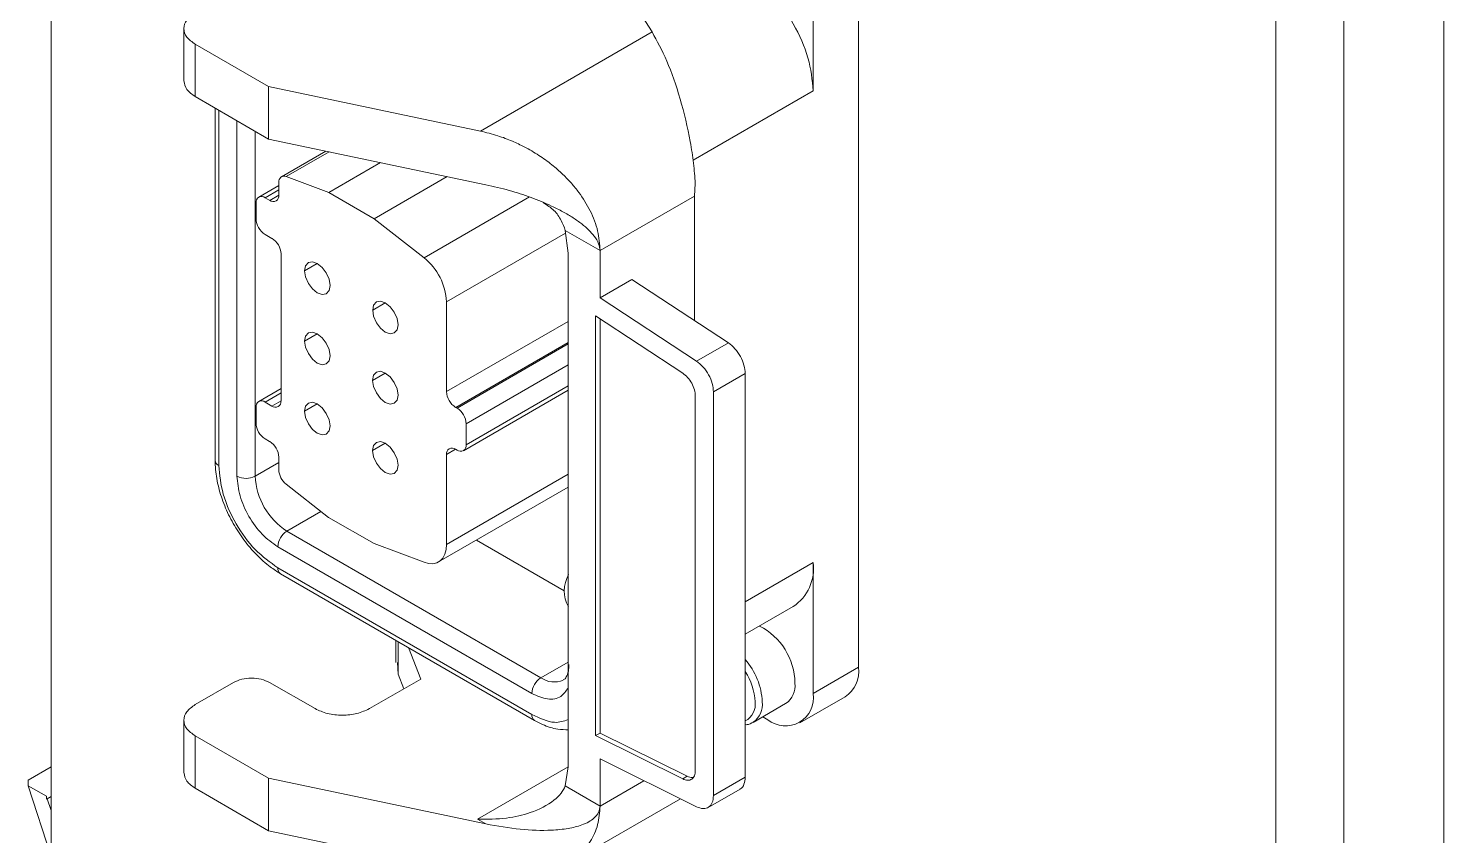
# Model space of a CAD drawing. Extents: x 4137 to 28680, y 2446 to 6814.
# Drawn here: x 11927.5 to 12066.5, y 3936.7 to 4016 of the extents above; entities that cross this region are included whole.
import ezdxf

# ---------------------------------------------------------------- set-up
doc = ezdxf.new("R2010")
doc.units = 0
doc.header["$LTSCALE"] = 0.5
doc.layers.get('0').update_dxf_attribs({"linetype": 'CONTINUOUS'})

msp = doc.modelspace()

# ---------------------------------------------------------------- linework, layer by layer
at = {"color": 7, "linetype": 'Continuous', "lineweight": 15}
for p, q in [((11929.73, 4241.86), (11929.73, 3933.21)), ((11929.73, 4241.86), (11929.73, 3933.21)), ((12050.01, 4172.43), (12050.01, 3863.77)), ((12050.01, 4172.43), (12050.01, 3863.77)), ((12056.69, 3869.17), (12056.69, 4164.45)), ((12056.69, 3869.17), (12056.69, 4164.45)), ((12066.49, 4158.79), (12066.49, 3863.52)), ((12066.49, 4158.79), (12066.49, 3863.52)), ((11981, 4027.93), (11988.75, 4015.65)), ((11981, 4027.93), (11988.75, 4015.65)), ((12009.02, 4025.3), (12009.02, 3953.28)), ((12009.02, 4025.3), (12009.02, 3953.28)), ((12004.57, 4022.73), (12004.57, 4009.87)), ((12004.57, 4022.73), (12004.57, 4009.87)), ((11942.79, 4015.99), (11942.79, 4010.84)), ((11942.79, 4015.99), (11942.79, 4010.84)), ((11971.89, 4005.92), (11988.75, 4015.65)), ((11971.89, 4005.92), (11988.75, 4015.65)), ((11951.09, 4010.29), (11943.89, 4014.44)), ((11943.89, 4009.3), (11943.89, 4014.44)), ((11951.09, 4010.29), (11943.89, 4014.44)), ((11943.89, 4009.3), (11943.89, 4014.44)), ((11951.09, 4005.14), (11951.09, 4010.29)), ((11971.89, 4005.92), (11951.09, 4010.29)), ((11951.09, 4005.14), (11951.09, 4010.29)), ((11971.89, 4005.92), (11951.09, 4010.29)), ((11951.09, 4005.14), (11943.89, 4009.3)), ((11951.09, 4005.14), (11943.89, 4009.3)), ((11945.84, 4008.18), (11945.84, 3973.6)), ((11945.84, 4008.18), (11945.84, 3973.6)), ((11972.44, 4000.66), (11951.09, 4005.14)), ((11972.44, 4000.66), (11951.09, 4005.14)), ((11956.73, 4003.96), (11952.36, 4001.44)), ((11956.73, 4003.96), (11952.36, 4001.44)), ((11962.09, 4002.83), (11957, 3999.89)), ((11962.09, 4002.83), (11957, 3999.89)), ((11952.1, 4000.57), (11950.13, 3999.44)), ((11952.1, 4000.57), (11950.13, 3999.44)), ((11952.1, 3999.64), (11952.1, 4000.86)), ((11952.1, 3999.64), (11952.1, 4000.86)), ((11952.83, 4001.45), (11957, 3999.89)), ((11952.83, 4001.45), (11957, 3999.89)), ((11961.45, 3997.32), (11968.63, 4001.46)), ((11961.45, 3997.32), (11968.63, 4001.46)), ((11992.99, 4000.78), (11992.92, 3999.54)), ((11992.99, 4000.78), (11992.92, 3999.54)), ((11949.87, 3997.32), (11949.87, 3998.86)), ((11949.87, 3997.32), (11949.87, 3998.86)), ((11950.76, 3999.38), (11951.21, 3999.12)), ((11950.76, 3999.38), (11951.21, 3999.12)), ((11957, 3999.89), (11961.45, 3997.32)), ((11957, 3999.89), (11961.45, 3997.32)), ((11992.92, 3999.54), (11983.65, 3994.19)), ((11992.92, 3999.54), (11983.65, 3994.19)), ((11992.92, 3999.54), (11992.92, 3987.31)), ((11992.92, 3999.54), (11992.92, 3987.31)), ((11961.45, 3997.32), (11966.37, 3993.48)), ((11961.45, 3997.32), (11966.37, 3993.48)), ((11980.23, 3996.17), (11980.53, 3993.93)), ((11980.23, 3996.17), (11980.53, 3993.93)), ((11983.65, 3994.19), (11980.23, 3996.16)), ((11983.65, 3994.19), (11980.23, 3996.16)), ((11951.43, 3995.39), (11950.76, 3995.78)), ((11951.43, 3995.39), (11950.76, 3995.78)), ((11952.32, 3979.41), (11952.32, 3993.88)), ((11952.32, 3979.41), (11952.32, 3993.88)), ((11980.53, 3943.52), (11980.53, 3993.93)), ((11980.53, 3943.52), (11980.53, 3993.93)), ((11983.65, 3989.56), (11983.65, 3994.19)), ((11983.65, 3989.56), (11983.65, 3994.19)), ((11983.65, 3989.56), (11986.77, 3991.36)), ((11983.65, 3989.56), (11986.77, 3991.36)), ((11996.25, 3985.12), (11986.77, 3991.36)), ((11996.25, 3985.12), (11986.77, 3991.36)), ((11968.58, 3989.16), (11968.57, 3980.34)), ((11968.58, 3989.16), (11968.57, 3980.34)), ((11993.13, 3983.32), (11983.65, 3989.56)), ((11993.13, 3983.32), (11983.65, 3989.56)), ((11983.2, 3987.79), (11991.76, 3982.16)), ((11983.2, 3946.57), (11983.2, 3987.79)), ((11983.2, 3987.79), (11991.76, 3982.16)), ((11983.2, 3946.57), (11983.2, 3987.79)), ((11983.65, 3946.83), (11983.65, 3987.5)), ((11983.65, 3946.83), (11983.65, 3987.5)), ((11993.13, 3983.32), (11996.25, 3985.12)), ((11993.13, 3983.32), (11996.25, 3985.12)), ((11994.79, 3980.31), (11997.9, 3982.11)), ((11994.79, 3980.31), (11997.9, 3982.11)), ((11997.9, 3942.48), (11997.9, 3982.11)), ((11997.9, 3942.48), (11997.9, 3982.11)), ((11952.32, 3980.64), (11950.13, 3979.38)), ((11952.32, 3980.64), (11950.13, 3979.38)), ((11950.76, 3979.31), (11951.42, 3978.93)), ((11950.76, 3979.31), (11951.42, 3978.93)), ((11970.23, 3974.54), (11980.53, 3980.49)), ((11970.23, 3974.54), (11980.53, 3980.49)), ((11993, 3979.9), (11993, 3943.15)), ((11993, 3979.9), (11993, 3943.15)), ((11994.79, 3940.68), (11994.79, 3980.31)), ((11994.79, 3940.68), (11994.79, 3980.31)), ((11949.87, 3977.26), (11949.87, 3978.8)), ((11949.87, 3977.26), (11949.87, 3978.8)), ((11969.47, 3978.8), (11969.6, 3978.72)), ((11969.47, 3978.8), (11969.6, 3978.72)), ((11970.49, 3977.18), (11970.49, 3975.12)), ((11970.49, 3977.18), (11970.49, 3975.12)), ((11951.2, 3975.46), (11950.76, 3975.71)), ((11951.2, 3975.46), (11950.76, 3975.71)), ((11952.09, 3972.69), (11952.09, 3973.91)), ((11952.09, 3972.69), (11952.09, 3973.91)), ((11968.57, 3974.17), (11968.57, 3965.35)), ((11968.57, 3974.17), (11968.57, 3965.35)), ((11969.6, 3974.61), (11969.46, 3974.68)), ((11969.6, 3974.61), (11969.46, 3974.68)), ((11956.99, 3968), (11952.83, 3971.25)), ((11956.99, 3968), (11952.83, 3971.25)), ((11967.79, 3963.62), (11980.53, 3970.97)), ((11967.79, 3963.62), (11980.53, 3970.97)), ((11961.45, 3965.42), (11956.99, 3968)), ((11961.45, 3965.42), (11956.99, 3968)), ((11952.89, 3966.65), (11977.84, 3952.25)), ((11952.89, 3966.65), (11977.84, 3952.25)), ((11966.36, 3963.59), (11961.45, 3965.42)), ((11966.36, 3963.59), (11961.45, 3965.42)), ((11971.52, 3965.77), (11980.13, 3960.8)), ((11971.52, 3965.77), (11980.13, 3960.8)), ((11952, 3965.11), (11976.95, 3950.71)), ((11952, 3965.11), (11976.95, 3950.71)), ((11976.95, 3948.65), (11952, 3963.05)), ((11976.95, 3948.65), (11952, 3963.05)), ((12004.57, 3950.71), (12004.57, 3963.57)), ((12004.57, 3950.71), (12004.57, 3963.57)), ((11952.26, 3962.47), (11977.21, 3948.07)), ((11952.26, 3962.47), (11977.21, 3948.07)), ((11997.9, 3956.52), (12002.61, 3959.24)), ((11997.9, 3956.52), (12002.61, 3959.24)), ((11963.59, 3955.94), (11963.59, 3953.74)), ((11963.59, 3955.94), (11963.59, 3953.74)), ((11964.82, 3955.23), (11966.05, 3952.13)), ((11964.82, 3955.23), (11966.05, 3952.13)), ((11963.75, 3953.74), (11963.81, 3952.6)), ((11963.75, 3953.74), (11963.81, 3952.6)), ((12009.02, 3953.28), (12004.57, 3950.71)), ((12009.02, 3953.28), (12004.57, 3950.71)), ((11947.64, 3951.79), (11943.89, 3949.63)), ((11947.64, 3951.79), (11943.89, 3949.63)), ((11955.66, 3949.22), (11951.2, 3951.79)), ((11955.66, 3949.22), (11951.2, 3951.79)), ((11966.05, 3952.13), (11961, 3949.22)), ((11966.05, 3952.13), (11961, 3949.22)), ((11963.81, 3952.6), (11964.38, 3951.17)), ((11963.81, 3952.6), (11964.38, 3951.17)), ((12003.26, 3947.82), (12007.72, 3950.39)), ((12003.26, 3947.82), (12007.72, 3950.39)), ((11998.67, 3947.86), (12001.87, 3949.72)), ((11998.67, 3947.86), (12001.87, 3949.72)), ((11942.79, 3948.09), (11942.79, 3942.94)), ((11942.79, 3948.09), (11942.79, 3942.94)), ((11999.62, 3948.42), (12000.11, 3948.13)), ((11999.62, 3948.42), (12000.11, 3948.13)), ((11943.89, 3946.54), (11951.09, 3942.39)), ((11943.89, 3946.54), (11943.89, 3941.4)), ((11943.89, 3946.54), (11951.09, 3942.39)), ((11943.89, 3946.54), (11943.89, 3941.4)), ((11983.2, 3946.57), (11983.65, 3946.83)), ((11983.2, 3946.57), (11983.65, 3946.83)), ((11991.76, 3942.33), (11983.2, 3946.57)), ((11991.76, 3942.33), (11983.2, 3946.57)), ((11992.21, 3942.58), (11983.65, 3946.83)), ((11992.21, 3942.58), (11983.65, 3946.83)), ((11929.73, 3943.5), (11927.5, 3942.21)), ((11929.73, 3943.5), (11927.5, 3942.21)), ((11980.23, 3941.64), (11980.53, 3943.52)), ((11980.23, 3941.64), (11980.53, 3943.52)), ((11983.65, 3944.29), (11993.13, 3939.58)), ((11983.65, 3939.66), (11983.65, 3944.29)), ((11983.65, 3944.29), (11993.13, 3939.58)), ((11983.65, 3939.66), (11983.65, 3944.29)), ((11927.5, 3941.65), (11927.5, 3942.21)), ((11927.5, 3941.65), (11927.5, 3942.21)), ((11951.09, 3942.39), (11972.44, 3937.9)), ((11951.09, 3942.39), (11951.09, 3937.24)), ((11951.09, 3942.39), (11972.44, 3937.9)), ((11951.09, 3942.39), (11951.09, 3937.24)), ((11991.76, 3942.33), (11992.21, 3942.58)), ((11991.76, 3942.33), (11992.21, 3942.58)), ((11994.79, 3940.68), (11997.9, 3942.48)), ((11994.79, 3940.68), (11997.9, 3942.48)), ((11927.5, 3941.65), (11929.28, 3940.62)), ((11929.73, 3934.7), (11927.5, 3941.65)), ((11927.5, 3941.65), (11929.28, 3940.62)), ((11929.73, 3934.7), (11927.5, 3941.65)), ((11929.28, 3940.62), (11929.28, 3940.33)), ((11929.28, 3940.62), (11929.28, 3940.33)), ((11929.73, 3940.59), (11929.28, 3940.33)), ((11929.73, 3940.59), (11929.28, 3940.33)), ((11929.28, 3940.33), (11929.36, 3940.37)), ((11929.28, 3940.33), (11929.36, 3940.37)), ((11929.36, 3940.37), (11929.73, 3940.59)), ((11929.36, 3940.37), (11929.73, 3940.59)), ((11929.36, 3940.37), (11929.73, 3939.23)), ((11929.36, 3940.37), (11929.73, 3939.23)), ((11943.89, 3941.4), (11951.09, 3937.24)), ((11943.89, 3941.4), (11951.09, 3937.24)), ((11980.2, 3933.83), (11991.53, 3940.38)), ((11980.2, 3933.83), (11991.53, 3940.38)), ((11983.65, 3939.66), (11980.23, 3941.64)), ((11983.65, 3939.66), (11980.23, 3941.64)), ((11994.26, 3939.52), (11997.39, 3941.33)), ((11994.26, 3939.52), (11997.39, 3941.33)), ((11971.62, 3938.37), (11972.44, 3937.9)), ((11971.62, 3938.37), (11972.44, 3937.9)), ((11951.09, 3937.24), (11971.89, 3932.87)), ((11951.09, 3937.24), (11971.89, 3932.87))]:
    msp.add_line(p, q, dxfattribs=at)
at = {"color": 8, "linetype": 'Continuous', "lineweight": 15}
for p, q in [((12004.57, 4009.87), (11992.78, 4003.06)), ((12004.57, 4009.87), (11992.78, 4003.06)), ((11946.21, 3973.08), (11946.21, 4007.96)), ((11946.21, 3973.08), (11946.21, 4007.96)), ((11947.99, 4006.93), (11947.99, 3972.05)), ((11947.99, 4006.93), (11947.99, 3972.05)), ((11949.78, 4005.91), (11949.78, 3972.05)), ((11949.78, 4005.91), (11949.78, 3972.05)), ((11957.06, 4003.89), (11952.83, 4001.45)), ((11957.06, 4003.89), (11952.83, 4001.45)), ((11952.1, 4000.15), (11950.76, 3999.38)), ((11952.1, 4000.15), (11950.76, 3999.38)), ((11952.1, 3999.63), (11951.21, 3999.12)), ((11952.1, 3999.63), (11951.21, 3999.12)), ((11976.71, 3999.45), (11966.37, 3993.48)), ((11976.71, 3999.45), (11966.37, 3993.48)), ((11980.26, 3995.9), (11968.58, 3989.16)), ((11980.26, 3995.9), (11968.58, 3989.16)), ((11954.63, 3992.2), (11955.88, 3992.92)), ((11954.63, 3992.2), (11955.88, 3992.92)), ((11961.32, 3988.34), (11962.56, 3989.06)), ((11961.32, 3988.34), (11962.56, 3989.06)), ((11968.57, 3980.34), (11980.53, 3987.24)), ((11968.57, 3980.34), (11980.53, 3987.24)), ((11954.63, 3985.31), (11955.88, 3986.03)), ((11954.63, 3985.31), (11955.88, 3986.03)), ((11969.47, 3978.8), (11980.53, 3985.18)), ((11969.47, 3978.8), (11980.53, 3985.18)), ((11980.53, 3985.03), (11969.6, 3978.72)), ((11980.53, 3985.03), (11969.6, 3978.72)), ((11961.31, 3981.45), (11962.56, 3982.17)), ((11961.31, 3981.45), (11962.56, 3982.17)), ((11980.53, 3982.97), (11970.49, 3977.18)), ((11980.53, 3982.97), (11970.49, 3977.18)), ((11970.49, 3975.12), (11980.53, 3980.92)), ((11970.49, 3975.12), (11980.53, 3980.92)), ((11952.32, 3980.21), (11950.76, 3979.31)), ((11952.32, 3980.21), (11950.76, 3979.31)), ((11952.32, 3979.44), (11951.42, 3978.93)), ((11952.32, 3979.44), (11951.42, 3978.93)), ((11954.63, 3978.41), (11955.88, 3979.13)), ((11954.63, 3978.41), (11955.88, 3979.13)), ((11961.31, 3974.56), (11962.56, 3975.28)), ((11961.31, 3974.56), (11962.56, 3975.28)), ((11969.46, 3974.68), (11968.57, 3974.17)), ((11969.46, 3974.68), (11968.57, 3974.17)), ((11949.78, 3972.05), (11952.09, 3973.39)), ((11949.78, 3972.05), (11952.09, 3973.39)), ((11980.53, 3972.25), (11968.57, 3965.35)), ((11980.53, 3972.25), (11968.57, 3965.35)), ((11956.24, 3968.58), (11952.89, 3966.65)), ((11956.24, 3968.58), (11952.89, 3966.65)), ((11997.9, 3959.72), (12004.57, 3963.57)), ((11997.9, 3959.72), (12004.57, 3963.57)), ((11963.81, 3955.81), (11963.81, 3952.6)), ((11963.81, 3955.81), (11963.81, 3952.6)), ((11977.84, 3952.25), (11980.53, 3953.8)), ((11977.84, 3952.25), (11980.53, 3953.8)), ((11971.62, 3938.37), (11980.53, 3943.52)), ((11971.62, 3938.37), (11980.53, 3943.52)), ((11987.96, 3942.15), (11983.65, 3939.66)), ((11987.96, 3942.15), (11983.65, 3939.66))]:
    msp.add_line(p, q, dxfattribs=at)
at = {"color": 7, "linetype": 'Continuous', "lineweight": 15, "flags": 128}
for points in [[(11952.83, 4001.45), (11952.68, 4001.49), (11952.54, 4001.49), (11952.41, 4001.47), (11952.3, 4001.4), (11952.22, 4001.31), (11952.15, 4001.18), (11952.11, 4001.03), (11952.1, 4000.86)], [(11952.83, 4001.45), (11952.68, 4001.49), (11952.54, 4001.49), (11952.41, 4001.47), (11952.3, 4001.4), (11952.22, 4001.31), (11952.15, 4001.18), (11952.11, 4001.03), (11952.1, 4000.86)], [(11954.63, 3992.2), (11954.73, 3992.7), (11955, 3993.01), (11955.4, 3993.09), (11955.88, 3992.92), (11956.36, 3992.54), (11956.76, 3991.99), (11957.03, 3991.37), (11957.13, 3990.76), (11957.03, 3990.26), (11956.76, 3989.95), (11956.36, 3989.87), (11955.88, 3990.04), (11955.4, 3990.43), (11955, 3990.97), (11954.73, 3991.6), (11954.63, 3992.2)], [(11954.63, 3992.2), (11954.73, 3992.7), (11955, 3993.01), (11955.4, 3993.09), (11955.88, 3992.92), (11956.36, 3992.54), (11956.76, 3991.99), (11957.03, 3991.37), (11957.13, 3990.76), (11957.03, 3990.26), (11956.76, 3989.95), (11956.36, 3989.87), (11955.88, 3990.04), (11955.4, 3990.43), (11955, 3990.97), (11954.73, 3991.6), (11954.63, 3992.2)], [(11961.32, 3988.34), (11961.41, 3988.84), (11961.68, 3989.15), (11962.09, 3989.23), (11962.56, 3989.06), (11963.04, 3988.68), (11963.44, 3988.13), (11963.71, 3987.51), (11963.81, 3986.9), (11963.71, 3986.41), (11963.44, 3986.1), (11963.04, 3986.02), (11962.56, 3986.18), (11962.08, 3986.57), (11961.68, 3987.11), (11961.41, 3987.74), (11961.32, 3988.34)], [(11961.32, 3988.34), (11961.41, 3988.84), (11961.68, 3989.15), (11962.09, 3989.23), (11962.56, 3989.06), (11963.04, 3988.68), (11963.44, 3988.13), (11963.71, 3987.51), (11963.81, 3986.9), (11963.71, 3986.41), (11963.44, 3986.1), (11963.04, 3986.02), (11962.56, 3986.18), (11962.08, 3986.57), (11961.68, 3987.11), (11961.41, 3987.74), (11961.32, 3988.34)], [(11954.63, 3985.31), (11954.73, 3985.8), (11955, 3986.12), (11955.4, 3986.19), (11955.88, 3986.03), (11956.36, 3985.64), (11956.76, 3985.1), (11957.03, 3984.47), (11957.13, 3983.87), (11957.03, 3983.37), (11956.76, 3983.06), (11956.36, 3982.98), (11955.88, 3983.15), (11955.4, 3983.53), (11955, 3984.08), (11954.73, 3984.7), (11954.63, 3985.31)], [(11954.63, 3985.31), (11954.73, 3985.8), (11955, 3986.12), (11955.4, 3986.19), (11955.88, 3986.03), (11956.36, 3985.64), (11956.76, 3985.1), (11957.03, 3984.47), (11957.13, 3983.87), (11957.03, 3983.37), (11956.76, 3983.06), (11956.36, 3982.98), (11955.88, 3983.15), (11955.4, 3983.53), (11955, 3984.08), (11954.73, 3984.7), (11954.63, 3985.31)], [(11961.31, 3981.45), (11961.41, 3981.95), (11961.68, 3982.26), (11962.08, 3982.34), (11962.56, 3982.17), (11963.04, 3981.78), (11963.44, 3981.24), (11963.71, 3980.62), (11963.81, 3980.01), (11963.71, 3979.51), (11963.44, 3979.2), (11963.04, 3979.12), (11962.56, 3979.29), (11962.08, 3979.67), (11961.68, 3980.22), (11961.41, 3980.84), (11961.31, 3981.45)], [(11961.31, 3981.45), (11961.41, 3981.95), (11961.68, 3982.26), (11962.08, 3982.34), (11962.56, 3982.17), (11963.04, 3981.78), (11963.44, 3981.24), (11963.71, 3980.62), (11963.81, 3980.01), (11963.71, 3979.51), (11963.44, 3979.2), (11963.04, 3979.12), (11962.56, 3979.29), (11962.08, 3979.67), (11961.68, 3980.22), (11961.41, 3980.84), (11961.31, 3981.45)], [(11954.63, 3978.41), (11954.73, 3978.91), (11955, 3979.22), (11955.4, 3979.3), (11955.88, 3979.13), (11956.36, 3978.75), (11956.76, 3978.2), (11957.03, 3977.58), (11957.13, 3976.97), (11957.03, 3976.48), (11956.76, 3976.17), (11956.36, 3976.09), (11955.88, 3976.25), (11955.4, 3976.64), (11955, 3977.18), (11954.73, 3977.81), (11954.63, 3978.41)], [(11954.63, 3978.41), (11954.73, 3978.91), (11955, 3979.22), (11955.4, 3979.3), (11955.88, 3979.13), (11956.36, 3978.75), (11956.76, 3978.2), (11957.03, 3977.58), (11957.13, 3976.97), (11957.03, 3976.48), (11956.76, 3976.17), (11956.36, 3976.09), (11955.88, 3976.25), (11955.4, 3976.64), (11955, 3977.18), (11954.73, 3977.81), (11954.63, 3978.41)], [(11961.31, 3974.56), (11961.41, 3975.05), (11961.68, 3975.36), (11962.08, 3975.44), (11962.56, 3975.28), (11963.04, 3974.89), (11963.44, 3974.34), (11963.71, 3973.72), (11963.81, 3973.12), (11963.71, 3972.62), (11963.44, 3972.31), (11963.04, 3972.23), (11962.56, 3972.39), (11962.08, 3972.78), (11961.68, 3973.33), (11961.41, 3973.95), (11961.31, 3974.56)], [(11961.31, 3974.56), (11961.41, 3975.05), (11961.68, 3975.36), (11962.08, 3975.44), (11962.56, 3975.28), (11963.04, 3974.89), (11963.44, 3974.34), (11963.71, 3973.72), (11963.81, 3973.12), (11963.71, 3972.62), (11963.44, 3972.31), (11963.04, 3972.23), (11962.56, 3972.39), (11962.08, 3972.78), (11961.68, 3973.33), (11961.41, 3973.95), (11961.31, 3974.56)], [(11968.57, 3965.35), (11968.53, 3964.84), (11968.41, 3964.39), (11968.21, 3964.01), (11967.95, 3963.73), (11967.62, 3963.54), (11967.24, 3963.45), (11966.81, 3963.46), (11966.36, 3963.59)], [(11968.57, 3965.35), (11968.53, 3964.84), (11968.41, 3964.39), (11968.21, 3964.01), (11967.95, 3963.73), (11967.62, 3963.54), (11967.24, 3963.45), (11966.81, 3963.46), (11966.36, 3963.59)]]:
    msp.add_lwpolyline(points, dxfattribs=at)
at = {"color": 7, "linetype": 'Continuous', "lineweight": 15}
for centre, radius, start, end in [((11950.41, 3998.95), 0.55, 50.796, 189.2142), ((11950.41, 3998.95), 0.55, 50.796, 189.2142), ((11951.55, 3999.55), 0.55, 230.7972, 9.2138), ((11951.55, 3999.55), 0.55, 230.7972, 9.2138), ((11951.8, 3997.41), 1.94, 182.5946, 237.3826), ((11951.8, 3997.41), 1.94, 182.5946, 237.3826), ((11950.38, 3993.75), 1.95, 3.7218, 57.3017), ((11950.38, 3993.75), 1.95, 3.7218, 57.3017), ((11962.67, 3988.86), 5.91, 2.8964, 51.2973), ((11962.67, 3988.86), 5.91, 2.8964, 51.2973), ((11950.41, 3978.89), 0.55, 50.7972, 189.2138), ((11950.41, 3978.89), 0.55, 50.7972, 189.2138), ((11951.77, 3979.35), 0.546, 230.3834, 6.4888), ((11951.77, 3979.35), 0.546, 230.3834, 6.4888), ((11970.51, 3980.43), 1.94, 182.5939, 237.3833), ((11970.51, 3980.43), 1.94, 182.5939, 237.3833), ((11968.56, 3977.09), 1.94, 2.5928, 57.3835), ((11968.56, 3977.09), 1.94, 2.5928, 57.3835), ((11951.8, 3977.34), 1.94, 182.5938, 237.3834), ((11951.8, 3977.34), 1.94, 182.5938, 237.3834), ((11950.16, 3973.82), 1.94, 2.5938, 57.3825), ((11950.16, 3973.82), 1.94, 2.5938, 57.3825), ((11969.95, 3975.03), 0.55, 230.7971, 9.2139), ((11969.95, 3975.03), 0.55, 230.7971, 9.2139), ((11969.12, 3974.26), 0.55, 50.7962, 189.214), ((11969.12, 3974.26), 0.55, 50.7962, 189.214), ((11954.06, 3972.79), 1.97, 182.897, 231.2965), ((11954.06, 3972.79), 1.97, 182.897, 231.2965), ((11948.88, 3973.77), 1.94, 242.6094, 297.3906), ((11948.88, 3973.77), 1.94, 242.6094, 297.3906), ((11956.55, 3972.36), 6.78, 182.6055, 237.3945), ((11956.55, 3972.36), 6.78, 182.6055, 237.3945), ((11953.94, 3965.02), 1.94, 122.6052, 177.3948), ((11953.94, 3965.02), 1.94, 122.6052, 177.3948), ((12000.07, 3963), 4.54, 304.0864, 7.2258), ((12000.07, 3963), 4.54, 304.0864, 7.2258), ((11983.37, 3960.78), 3.24, 150.4176, 208.8124), ((11983.37, 3960.78), 3.24, 150.4176, 208.8124), ((11996.39, 3951.63), 6.4, 0.9731, 63.0019), ((11996.39, 3951.63), 6.4, 0.9731, 63.0019), ((12006.01, 3952.9), 3.04, 304.2318, 7.0805), ((12006.01, 3952.9), 3.04, 304.2318, 7.0805), ((11978.88, 3950.62), 1.94, 122.6052, 177.3948), ((11978.88, 3950.62), 1.94, 122.6052, 177.3948), ((12000.68, 3951.47), 2.12, 304.1658, 7.1465), ((12000.68, 3951.47), 2.12, 304.1658, 7.1465), ((12001.85, 3950.27), 2.75, 230.7967, 9.2141), ((12001.85, 3950.27), 2.75, 230.7967, 9.2141)]:
    msp.add_arc(centre, radius, start, end, dxfattribs=at)
at = {"color": 8, "linetype": 'Continuous', "lineweight": 15}
for centre, radius, start, end in [((11946.47, 3973.66), 0.634, 185.6921, 245.6272), ((11946.47, 3973.66), 0.634, 185.6921, 245.6272), ((11952.62, 3962.98), 0.621, 173.7001, 234.9888), ((11952.62, 3962.98), 0.621, 173.7001, 234.9888), ((11992.69, 3949.53), 6.9, 2.9641, 40.9042), ((11992.69, 3949.53), 6.9, 2.9641, 40.9042), ((11992.99, 3949.63), 5.88, 2.5039, 33.3372), ((11992.99, 3949.63), 5.88, 2.5039, 33.3372), ((11979.13, 3954.06), 2.22, 234.4119, 293.9675), ((11979.13, 3954.06), 2.22, 234.4119, 293.9675), ((11997.08, 3949.63), 1.81, 297.2323, 8.1734), ((11997.08, 3949.63), 1.81, 297.2323, 8.1734), ((11997.46, 3949.62), 2.13, 305.1699, 7.0425), ((11997.46, 3949.62), 2.13, 305.1699, 7.0425), ((11977.55, 3948.57), 0.604, 172.745, 235.9585), ((11977.55, 3948.57), 0.604, 172.745, 235.9585)]:
    msp.add_arc(centre, radius, start, end, dxfattribs=at)
at = {"color": 7, "linetype": 'Continuous', "lineweight": 15}
for points, knots in [([(11999.34, 4020.27), (11999.71, 4019.99), (12000.95, 4019.06), (12002.71, 4016.49), (12004.27, 4013.08), (12004.47, 4010.94), (12004.57, 4009.87)], [0, 0, 0, 0, 0.12626, 0.417507, 0.708753, 1, 1, 1, 1]), ([(11999.34, 4020.27), (11999.71, 4019.99), (12000.95, 4019.06), (12002.71, 4016.49), (12004.27, 4013.08), (12004.47, 4010.94), (12004.57, 4009.87)], [0, 0, 0, 0, 0.12626, 0.417507, 0.708753, 1, 1, 1, 1]), ([(11943.89, 4014.44), (11943.58, 4014.67), (11942.96, 4015.12), (11942.7, 4015.99), (11942.96, 4016.85), (11943.58, 4017.31), (11943.89, 4017.53)], [0, 0, 0, 0, 0.25, 0.5, 0.750001, 1, 1, 1, 1]), ([(11943.89, 4014.44), (11943.58, 4014.67), (11942.96, 4015.12), (11942.7, 4015.99), (11942.96, 4016.85), (11943.58, 4017.31), (11943.89, 4017.53)], [0, 0, 0, 0, 0.25, 0.5, 0.750001, 1, 1, 1, 1]), ([(11988.75, 4015.65), (11989.24, 4014.76), (11990.23, 4012.97), (11991.57, 4009.14), (11992.41, 4005.58), (11992.85, 4002.75), (11992.95, 4001.43), (11992.99, 4000.78)], [0, 0, 0, 0, 0.249888, 0.499659, 0.749158, 0.875331, 1, 1, 1, 1]), ([(11988.75, 4015.65), (11989.24, 4014.76), (11990.23, 4012.97), (11991.57, 4009.14), (11992.41, 4005.58), (11992.85, 4002.75), (11992.95, 4001.43), (11992.99, 4000.78)], [0, 0, 0, 0, 0.249888, 0.499659, 0.749158, 0.875331, 1, 1, 1, 1]), ([(11943.89, 4009.3), (11943.58, 4009.53), (11942.94, 4009.98), (11942.84, 4010.55), (11942.79, 4010.84)], [0, 0, 0, 0, 0.5, 1, 1, 1, 1]), ([(11943.89, 4009.3), (11943.58, 4009.53), (11942.94, 4009.98), (11942.84, 4010.55), (11942.79, 4010.84)], [0, 0, 0, 0, 0.5, 1, 1, 1, 1]), ([(11983.65, 3994.19), (11983.6, 3994.83), (11983.51, 3996.13), (11982.75, 3998.08), (11981.79, 3999.64), (11980.84, 4000.81), (11979.96, 4001.73), (11978.9, 4002.66), (11977.63, 4003.57), (11976.32, 4004.33), (11974.97, 4004.97), (11973.53, 4005.52), (11972.46, 4005.78), (11971.89, 4005.92)], [0, 0, 0, 0, 0.123485, 0.2497094, 0.3705494, 0.4348736, 0.4998427, 0.5779277, 0.6613773, 0.7498939, 0.8190889, 0.9025817, 1, 1, 1, 1]), ([(11983.65, 3994.19), (11983.6, 3994.83), (11983.51, 3996.13), (11982.75, 3998.08), (11981.79, 3999.64), (11980.84, 4000.81), (11979.96, 4001.73), (11978.9, 4002.66), (11977.63, 4003.57), (11976.32, 4004.33), (11974.97, 4004.97), (11973.53, 4005.52), (11972.46, 4005.78), (11971.89, 4005.92)], [0, 0, 0, 0, 0.123485, 0.2497094, 0.3705494, 0.4348736, 0.4998427, 0.5779277, 0.6613773, 0.7498939, 0.8190889, 0.9025817, 1, 1, 1, 1]), ([(11972.44, 4000.66), (11973.2, 4000.48), (11974.69, 4000.14), (11976.84, 3999.44), (11978.61, 3998.71), (11979.98, 3998.03), (11980.98, 3997.44), (11981.83, 3996.84), (11982.53, 3996.24), (11983.11, 3995.59), (11983.55, 3994.9), (11983.62, 3994.42), (11983.65, 3994.19)], [0, 0, 0, 0, 0.17529, 0.341504, 0.50016, 0.591087, 0.674174, 0.750201, 0.816448, 0.875182, 0.941928, 1, 1, 1, 1]), ([(11972.44, 4000.66), (11973.2, 4000.48), (11974.69, 4000.14), (11976.84, 3999.44), (11978.61, 3998.71), (11979.98, 3998.03), (11980.98, 3997.44), (11981.83, 3996.84), (11982.53, 3996.24), (11983.11, 3995.59), (11983.55, 3994.9), (11983.62, 3994.42), (11983.65, 3994.19)], [0, 0, 0, 0, 0.17529, 0.341504, 0.50016, 0.591087, 0.674174, 0.750201, 0.816448, 0.875182, 0.941928, 1, 1, 1, 1]), ([(11980.23, 3996.17), (11980.11, 3996.5), (11979.85, 3997.2), (11979.16, 3998.2), (11978.43, 3998.66), (11978.06, 3998.9)], [0, 0, 0, 0, 0.3030972, 0.6377107, 1, 1, 1, 1]), ([(11980.23, 3996.17), (11980.11, 3996.5), (11979.85, 3997.2), (11979.16, 3998.2), (11978.43, 3998.66), (11978.06, 3998.9)], [0, 0, 0, 0, 0.3030972, 0.6377107, 1, 1, 1, 1]), ([(11997.9, 3982.11), (11997.88, 3982.38), (11997.83, 3982.93), (11997.45, 3983.81), (11996.91, 3984.6), (11996.47, 3984.95), (11996.25, 3985.12)], [0, 0, 0, 0, 0.25, 0.500001, 0.75, 1, 1, 1, 1]), ([(11997.9, 3982.11), (11997.88, 3982.38), (11997.83, 3982.93), (11997.45, 3983.81), (11996.91, 3984.6), (11996.47, 3984.95), (11996.25, 3985.12)], [0, 0, 0, 0, 0.25, 0.500001, 0.75, 1, 1, 1, 1]), ([(11991.76, 3982.16), (11991.93, 3982.03), (11992.26, 3981.77), (11992.67, 3981.17), (11992.95, 3980.51), (11992.99, 3980.11), (11993, 3979.9)], [0, 0, 0, 0, 0.249999, 0.499998, 0.749999, 1, 1, 1, 1]), ([(11991.76, 3982.16), (11991.93, 3982.03), (11992.26, 3981.77), (11992.67, 3981.17), (11992.95, 3980.51), (11992.99, 3980.11), (11993, 3979.9)], [0, 0, 0, 0, 0.249999, 0.499998, 0.749999, 1, 1, 1, 1]), ([(11994.79, 3980.31), (11994.76, 3980.58), (11994.71, 3981.13), (11994.34, 3982.01), (11993.79, 3982.8), (11993.35, 3983.15), (11993.13, 3983.32)], [0, 0, 0, 0, 0.25, 0.500001, 0.75, 1, 1, 1, 1]), ([(11994.79, 3980.31), (11994.76, 3980.58), (11994.71, 3981.13), (11994.34, 3982.01), (11993.79, 3982.8), (11993.35, 3983.15), (11993.13, 3983.32)], [0, 0, 0, 0, 0.25, 0.500001, 0.75, 1, 1, 1, 1]), ([(11945.84, 3973.6), (11945.85, 3973.3), (11945.88, 3972.43), (11946.15, 3970.93), (11946.74, 3969.13), (11947.59, 3967.38), (11948.65, 3965.75), (11949.89, 3964.3), (11951.11, 3963.2), (11951.93, 3962.69), (11952.26, 3962.47)], [0, 0, 0, 0, 0.074246, 0.21271, 0.350763, 0.48841, 0.625998, 0.763953, 0.902727, 1, 1, 1, 1]), ([(11945.84, 3973.6), (11945.85, 3973.3), (11945.88, 3972.43), (11946.15, 3970.93), (11946.74, 3969.13), (11947.59, 3967.38), (11948.65, 3965.75), (11949.89, 3964.3), (11951.11, 3963.2), (11951.93, 3962.69), (11952.26, 3962.47)], [0, 0, 0, 0, 0.074246, 0.21271, 0.350763, 0.48841, 0.625998, 0.763953, 0.902727, 1, 1, 1, 1]), ([(11952, 3963.05), (11951.24, 3963.59), (11949.73, 3964.67), (11947.81, 3967.32), (11946.47, 3970.3), (11946.3, 3972.16), (11946.21, 3973.08)], [0, 0, 0, 0, 0.25, 0.4999998, 0.7499998, 1, 1, 1, 1]), ([(11952, 3963.05), (11951.24, 3963.59), (11949.73, 3964.67), (11947.81, 3967.32), (11946.47, 3970.3), (11946.3, 3972.16), (11946.21, 3973.08)], [0, 0, 0, 0, 0.25, 0.4999998, 0.7499998, 1, 1, 1, 1]), ([(11947.99, 3972.05), (11948.05, 3971.41), (11948.17, 3970.13), (11949.1, 3968.06), (11950.43, 3966.23), (11951.48, 3965.48), (11952, 3965.11)], [0, 0, 0, 0, 0.25, 0.4999999, 0.7499998, 1, 1, 1, 1]), ([(11947.99, 3972.05), (11948.05, 3971.41), (11948.17, 3970.13), (11949.1, 3968.06), (11950.43, 3966.23), (11951.48, 3965.48), (11952, 3965.11)], [0, 0, 0, 0, 0.25, 0.4999999, 0.7499998, 1, 1, 1, 1]), ([(11980.59, 3953.54), (11980.58, 3953.38), (11980.57, 3952.93), (11980.39, 3952.39), (11980.2, 3952.12), (11980.07, 3952.06), (11980.03, 3952.05)], [0, 0, 0, 0, 0.1769264, 0.5135403, 0.8554986, 1, 1, 1, 1]), ([(11980.59, 3953.54), (11980.58, 3953.38), (11980.57, 3952.93), (11980.39, 3952.39), (11980.2, 3952.12), (11980.07, 3952.06), (11980.03, 3952.05)], [0, 0, 0, 0, 0.1769264, 0.5135403, 0.8554986, 1, 1, 1, 1]), ([(11951.2, 3951.79), (11950.94, 3951.91), (11950.42, 3952.15), (11949.42, 3952.25), (11948.42, 3952.15), (11947.9, 3951.91), (11947.64, 3951.79)], [0, 0, 0, 0, 0.249999, 0.499999, 0.75, 1, 1, 1, 1]), ([(11951.2, 3951.79), (11950.94, 3951.91), (11950.42, 3952.15), (11949.42, 3952.25), (11948.42, 3952.15), (11947.9, 3951.91), (11947.64, 3951.79)], [0, 0, 0, 0, 0.249999, 0.499999, 0.75, 1, 1, 1, 1]), ([(11943.89, 3949.63), (11943.58, 3949.4), (11942.96, 3948.95), (11942.7, 3948.08), (11942.96, 3947.22), (11943.58, 3946.77), (11943.89, 3946.54)], [0, 0, 0, 0, 0.249999, 0.5, 0.75, 1, 1, 1, 1]), ([(11943.89, 3949.63), (11943.58, 3949.4), (11942.96, 3948.95), (11942.7, 3948.08), (11942.96, 3947.22), (11943.58, 3946.77), (11943.89, 3946.54)], [0, 0, 0, 0, 0.249999, 0.5, 0.75, 1, 1, 1, 1]), ([(11961, 3949.22), (11960.61, 3949.04), (11959.83, 3948.68), (11958.33, 3948.53), (11956.83, 3948.68), (11956.05, 3949.04), (11955.66, 3949.22)], [0, 0, 0, 0, 0.250002, 0.500001, 0.750001, 1, 1, 1, 1]), ([(11961, 3949.22), (11960.61, 3949.04), (11959.83, 3948.68), (11958.33, 3948.53), (11956.83, 3948.68), (11956.05, 3949.04), (11955.66, 3949.22)], [0, 0, 0, 0, 0.250002, 0.500001, 0.750001, 1, 1, 1, 1]), ([(11977.21, 3948.07), (11977.47, 3947.93), (11978.22, 3947.53), (11979.35, 3947.16), (11980.19, 3947.15), (11980.53, 3947.15)], [0, 0, 0, 0, 0.237614, 0.68636, 1, 1, 1, 1]), ([(11977.21, 3948.07), (11977.47, 3947.93), (11978.22, 3947.53), (11979.35, 3947.16), (11980.19, 3947.15), (11980.53, 3947.15)], [0, 0, 0, 0, 0.237614, 0.68636, 1, 1, 1, 1]), ([(11997.9, 3947.65), (11997.96, 3947.65), (11998.25, 3947.63), (11998.49, 3947.78), (11998.68, 3947.91)], [0, 0, 0, 0, 0.2040057, 1, 1, 1, 1]), ([(11997.9, 3947.65), (11997.96, 3947.65), (11998.25, 3947.63), (11998.49, 3947.78), (11998.68, 3947.91)], [0, 0, 0, 0, 0.2040057, 1, 1, 1, 1]), ([(11993, 3943.15), (11992.99, 3942.96), (11992.95, 3942.6), (11992.67, 3942.27), (11992.26, 3942.14), (11991.93, 3942.26), (11991.76, 3942.33)], [0, 0, 0, 0, 0.249999, 0.5, 0.749999, 1, 1, 1, 1]), ([(11993, 3943.15), (11992.99, 3942.96), (11992.95, 3942.6), (11992.67, 3942.27), (11992.26, 3942.14), (11991.93, 3942.26), (11991.76, 3942.33)], [0, 0, 0, 0, 0.249999, 0.5, 0.749999, 1, 1, 1, 1]), ([(11942.79, 3942.94), (11942.84, 3942.65), (11942.94, 3942.07), (11943.58, 3941.62), (11943.89, 3941.4)], [0, 0, 0, 0, 0.5, 1, 1, 1, 1]), ([(11942.79, 3942.94), (11942.84, 3942.65), (11942.94, 3942.07), (11943.58, 3941.62), (11943.89, 3941.4)], [0, 0, 0, 0, 0.5, 1, 1, 1, 1]), ([(11992.79, 3942.48), (11992.75, 3942.47), (11992.59, 3942.41), (11992.38, 3942.51), (11992.21, 3942.58)], [0, 0, 0, 0, 0.1927974, 1, 1, 1, 1]), ([(11992.79, 3942.48), (11992.75, 3942.47), (11992.59, 3942.41), (11992.38, 3942.51), (11992.21, 3942.58)], [0, 0, 0, 0, 0.1927974, 1, 1, 1, 1]), ([(11997.38, 3941.34), (11997.39, 3941.34), (11997.59, 3941.39), (11997.82, 3941.77), (11997.88, 3942.24), (11997.9, 3942.48)], [0, 0, 0, 0, 0.044174, 0.522087, 1, 1, 1, 1]), ([(11997.38, 3941.34), (11997.39, 3941.34), (11997.59, 3941.39), (11997.82, 3941.77), (11997.88, 3942.24), (11997.9, 3942.48)], [0, 0, 0, 0, 0.044174, 0.522087, 1, 1, 1, 1]), ([(11971.62, 3938.37), (11972.58, 3938.37), (11974.37, 3938.37), (11976.99, 3938.97), (11978.82, 3939.89), (11979.86, 3940.89), (11980.11, 3941.4), (11980.23, 3941.64)], [0, 0, 0, 0, 0.267419, 0.500223, 0.77668, 0.893832, 1, 1, 1, 1]), ([(11971.62, 3938.37), (11972.58, 3938.37), (11974.37, 3938.37), (11976.99, 3938.97), (11978.82, 3939.89), (11979.86, 3940.89), (11980.11, 3941.4), (11980.23, 3941.64)], [0, 0, 0, 0, 0.267419, 0.500223, 0.77668, 0.893832, 1, 1, 1, 1]), ([(11993.13, 3939.58), (11993.35, 3939.5), (11993.79, 3939.34), (11994.34, 3939.51), (11994.71, 3939.95), (11994.76, 3940.44), (11994.79, 3940.68)], [0, 0, 0, 0, 0.25, 0.499999, 0.75, 1, 1, 1, 1]), ([(11993.13, 3939.58), (11993.35, 3939.5), (11993.79, 3939.34), (11994.34, 3939.51), (11994.71, 3939.95), (11994.76, 3940.44), (11994.79, 3940.68)], [0, 0, 0, 0, 0.25, 0.499999, 0.75, 1, 1, 1, 1]), ([(11971.89, 3932.87), (11972.63, 3932.75), (11974.1, 3932.5), (11976.28, 3932.56), (11978.28, 3932.95), (11980.09, 3933.69), (11981.59, 3934.75), (11982.75, 3936.15), (11983.51, 3937.78), (11983.6, 3939.04), (11983.65, 3939.66)], [0, 0, 0, 0, 0.125442, 0.250088, 0.382533, 0.500071, 0.629263, 0.750161, 0.876453, 1, 1, 1, 1]), ([(11971.89, 3932.87), (11972.63, 3932.75), (11974.1, 3932.5), (11976.28, 3932.56), (11978.28, 3932.95), (11980.09, 3933.69), (11981.59, 3934.75), (11982.75, 3936.15), (11983.51, 3937.78), (11983.6, 3939.04), (11983.65, 3939.66)], [0, 0, 0, 0, 0.125442, 0.250088, 0.382533, 0.500071, 0.629263, 0.750161, 0.876453, 1, 1, 1, 1]), ([(11983.65, 3939.66), (11983.62, 3939.45), (11983.57, 3939.12), (11983.32, 3938.75), (11983.02, 3938.42), (11982.53, 3938.08), (11981.69, 3937.71), (11980.46, 3937.42), (11978.45, 3937.23), (11975.74, 3937.3), (11973.57, 3937.7), (11972.44, 3937.9)], [0, 0, 0, 0, 0.05805, 0.090046, 0.125012, 0.183595, 0.250017, 0.366367, 0.49998, 0.740569, 1, 1, 1, 1]), ([(11983.65, 3939.66), (11983.62, 3939.45), (11983.57, 3939.12), (11983.32, 3938.75), (11983.02, 3938.42), (11982.53, 3938.08), (11981.69, 3937.71), (11980.46, 3937.42), (11978.45, 3937.23), (11975.74, 3937.3), (11973.57, 3937.7), (11972.44, 3937.9)], [0, 0, 0, 0, 0.05805, 0.090046, 0.125012, 0.183595, 0.250017, 0.366367, 0.49998, 0.740569, 1, 1, 1, 1])]:
    msp.add_open_spline(points, degree=3, knots=knots, dxfattribs=at)
at = {"color": 8, "linetype": 'Continuous', "lineweight": 15}
for points, knots in [([(11980.53, 3951.29), (11980.31, 3950.96), (11979.83, 3950.26), (11978.52, 3950.02), (11977.47, 3950.48), (11976.95, 3950.71)], [0, 0, 0, 0, 0.300599, 0.650299, 1, 1, 1, 1]), ([(11980.53, 3951.29), (11980.31, 3950.96), (11979.83, 3950.26), (11978.52, 3950.02), (11977.47, 3950.48), (11976.95, 3950.71)], [0, 0, 0, 0, 0.300599, 0.650299, 1, 1, 1, 1]), ([(11980.53, 3948.15), (11980.09, 3948), (11979.05, 3947.65), (11977.72, 3948.28), (11976.95, 3948.65)], [0, 0, 0, 0, 0.420959, 1, 1, 1, 1]), ([(11980.53, 3948.15), (11980.09, 3948), (11979.05, 3947.65), (11977.72, 3948.28), (11976.95, 3948.65)], [0, 0, 0, 0, 0.420959, 1, 1, 1, 1])]:
    msp.add_open_spline(points, degree=3, knots=knots, dxfattribs=at)

doc.saveas('drawing.dxf')
